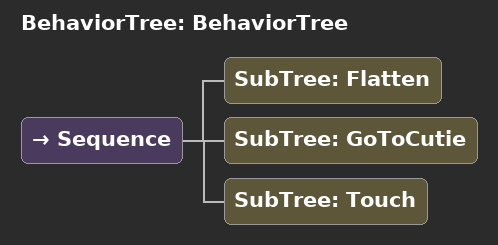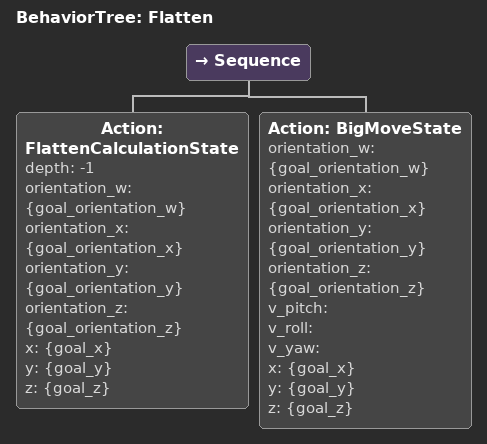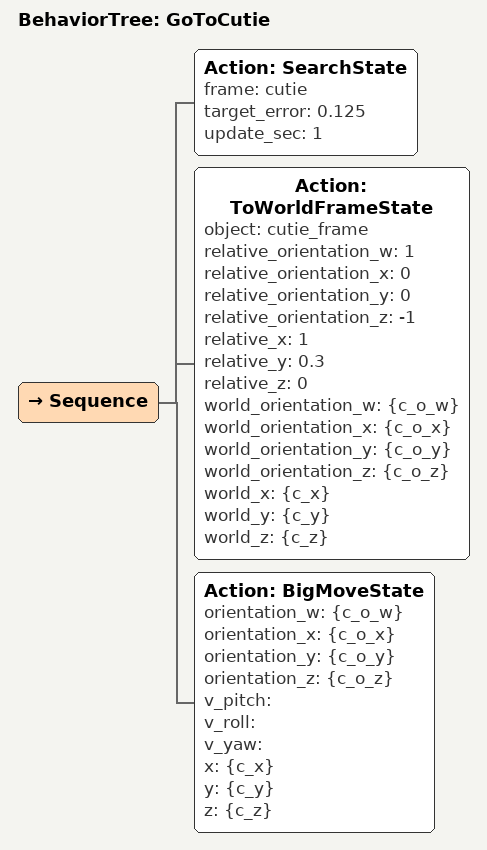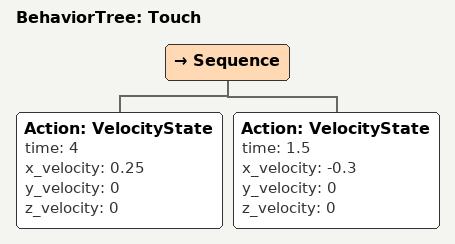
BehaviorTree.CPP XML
<?xml version="1.0"?>
<root main_tree_to_execute="BehaviorTree">
    <BehaviorTree ID="BehaviorTree">
        <Sequence>
            <SubTree ID="Flatten"/>
            <SubTree ID="GoToCutie"/>
            <SubTree ID="Touch"/>
        </Sequence>
    </BehaviorTree>
    <BehaviorTree ID="Flatten">
        <Sequence>
            <Action ID="FlattenCalculationState" depth="-1" orientation_w="{goal_orientation_w}" orientation_x="{goal_orientation_x}" orientation_y="{goal_orientation_y}" orientation_z="{goal_orientation_z}" x="{goal_x}" y="{goal_y}" z="{goal_z}"/>
            <Action ID="BigMoveState" orientation_w="{goal_orientation_w}" orientation_x="{goal_orientation_x}" orientation_y="{goal_orientation_y}" orientation_z="{goal_orientation_z}" v_pitch="" v_roll="" v_yaw="" x="{goal_x}" y="{goal_y}" z="{goal_z}"/>
        </Sequence>
    </BehaviorTree>
    <BehaviorTree ID="GoToCutie">
        <Sequence>
            <Action ID="SearchState" frame="cutie" target_error="0.125" update_sec="1"/>
            <Action ID="ToWorldFrameState" object="cutie_frame" relative_orientation_w="1" relative_orientation_x="0" relative_orientation_y="0" relative_orientation_z="-1" relative_x="1" relative_y="0.3" relative_z="0" world_orientation_w="{c_o_w}" world_orientation_x="{c_o_x}" world_orientation_y="{c_o_y}" world_orientation_z="{c_o_z}" world_x="{c_x}" world_y="{c_y}" world_z="{c_z}"/>
            <Action ID="BigMoveState" orientation_w="{c_o_w}" orientation_x="{c_o_x}" orientation_y="{c_o_y}" orientation_z="{c_o_z}" v_pitch="" v_roll="" v_yaw="" x="{c_x}" y="{c_y}" z="{c_z}"/>
        </Sequence>
    </BehaviorTree>
    <BehaviorTree ID="Touch">
        <Sequence>
            <Action ID="VelocityState" time="4" x_velocity="0.25" y_velocity="0" z_velocity="0"/>
            <Action ID="VelocityState" time="1.5" x_velocity="-0.3" y_velocity="0" z_velocity="0"/>
        </Sequence>
    </BehaviorTree>
</root>
